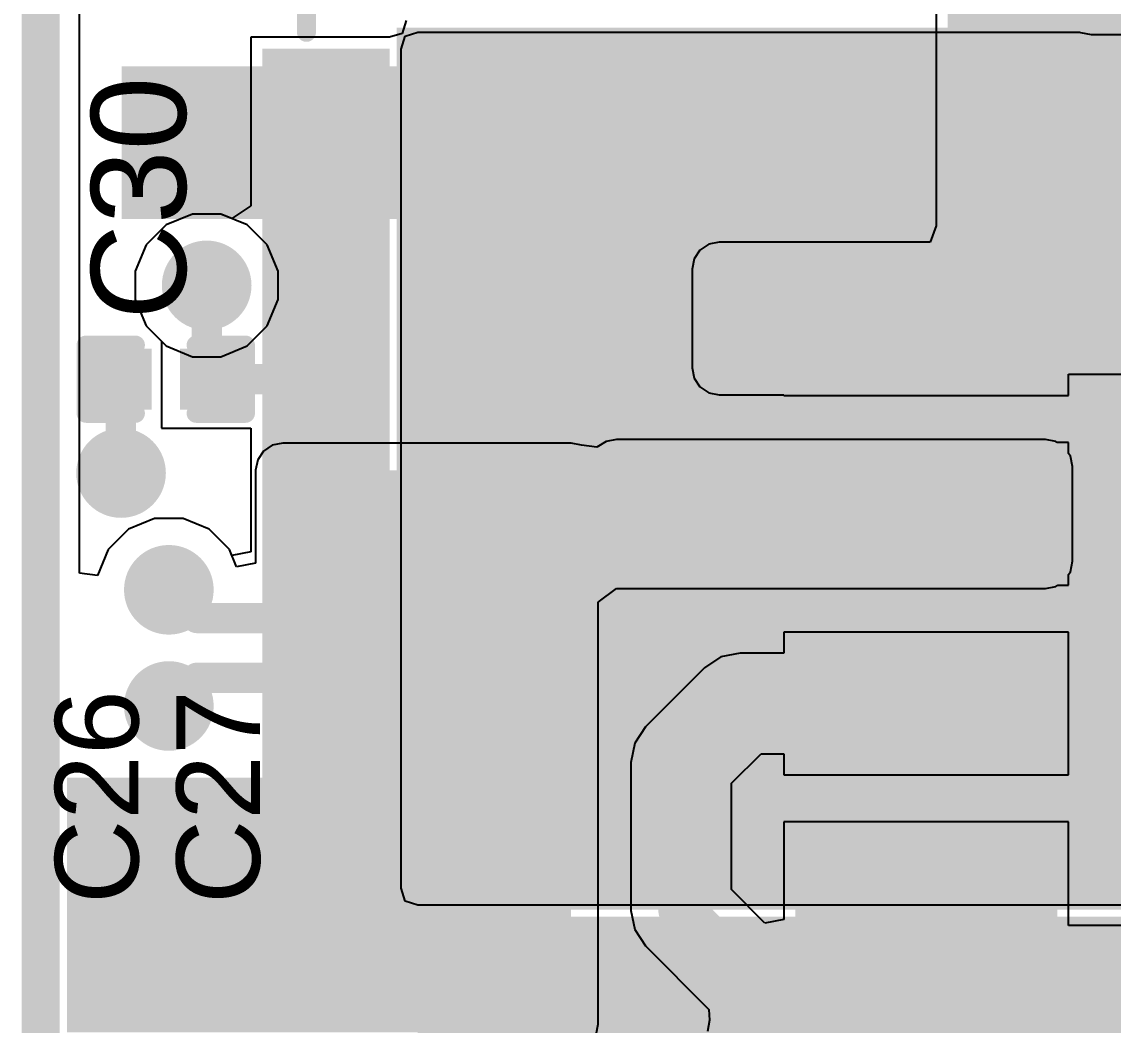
# Model space of a CAD drawing. Header units: millimetres. Extents: x -6 to 37.5, y -2.1 to 28.8.
# Drawn here: x -2.13 to 5.18, y 12.01 to 18.72 of the extents above; entities that cross this region are included whole.
import ezdxf

# ---------------------------------------------------------------- set-up
doc = ezdxf.new("R2010")
doc.units = ezdxf.units.MM
for name, color, linetype in [('BottomLayer', 5, 'Continuous'), ('BottomPaste', 16, 'Continuous'), ('BottomSolder', 6, 'Continuous'), ('Mechanical2', 216, 'Continuous'), ('TopLayer', 1, 'Continuous'), ('TopOverlay', 2, 'Continuous'), ('TopPaste', 8, 'Continuous'), ('TopSolder', 216, 'Continuous'), ('ViaHoleLayer', 16, 'Continuous')]:
    doc.layers.add(name, color=color, linetype=linetype)
doc.styles.add('Arial', font='arial.ttf', dxfattribs={"height": 0.2})

# ---------------------------------------------------------------- blocks, each defined once
blk = doc.blocks.new('QFNWB_56__7_7__4')
at = {"layer": 'TopLayer'}
for points in [[(-2.85, -2.85), (-2.85, 2.85), (2.85, 2.85), (2.85, -2.85)], [(3.1, 1.91), (3.75, 1.91), (3.75, 1.69), (3.1, 1.69)], [(3.1, 1.51), (3.75, 1.51), (3.75, 1.29), (3.1, 1.29)], [(3.1, 1.11), (3.75, 1.11), (3.75, 0.89), (3.1, 0.89)], [(3.1, 0.71), (3.75, 0.71), (3.75, 0.49), (3.1, 0.49)], [(3.1, 0.31), (3.75, 0.31), (3.75, 0.09), (3.1, 0.09)], [(3.1, -0.09), (3.75, -0.09), (3.75, -0.31), (3.1, -0.31)], [(3.1, -0.49), (3.75, -0.49), (3.75, -0.71), (3.1, -0.71)], [(3.1, -0.89), (3.75, -0.89), (3.75, -1.11), (3.1, -1.11)], [(3.1, -1.29), (3.75, -1.29), (3.75, -1.51), (3.1, -1.51)], [(3.1, -1.69), (3.75, -1.69), (3.75, -1.91), (3.1, -1.91)], [(3.1, -2.09), (3.75, -2.09), (3.75, -2.31), (3.1, -2.31)], [(3.1, -2.49), (3.75, -2.49), (3.75, -2.71), (3.1, -2.71)], [(-2.49, -3.1), (-2.49, -3.75), (-2.71, -3.75), (-2.71, -3.1)], [(-2.09, -3.1), (-2.09, -3.75), (-2.31, -3.75), (-2.31, -3.1)], [(-1.69, -3.1), (-1.69, -3.75), (-1.91, -3.75), (-1.91, -3.1)], [(-1.29, -3.1), (-1.29, -3.75), (-1.51, -3.75), (-1.51, -3.1)], [(-0.89, -3.1), (-0.89, -3.75), (-1.11, -3.75), (-1.11, -3.1)], [(-0.49, -3.1), (-0.49, -3.75), (-0.71, -3.75), (-0.71, -3.1)], [(-0.09, -3.1), (-0.09, -3.75), (-0.31, -3.75), (-0.31, -3.1)], [(0.31, -3.1), (0.31, -3.75), (0.09, -3.75), (0.09, -3.1)], [(0.71, -3.1), (0.71, -3.75), (0.49, -3.75), (0.49, -3.1)], [(1.11, -3.1), (1.11, -3.75), (0.89, -3.75), (0.89, -3.1)], [(1.51, -3.1), (1.51, -3.75), (1.29, -3.75), (1.29, -3.1)], [(1.91, -3.1), (1.91, -3.75), (1.69, -3.75), (1.69, -3.1)], [(2.31, -3.1), (2.31, -3.75), (2.09, -3.75), (2.09, -3.1)], [(2.71, -3.1), (2.71, -3.75), (2.49, -3.75), (2.49, -3.1)]]:
    blk.add_hatch(color=1, dxfattribs=at).paths.add_polyline_path(points)
at = {"layer": 'TopPaste'}
for points in [[(-2.85, -2.85), (-2.85, 2.85), (2.85, 2.85), (2.85, -2.85)], [(3.1, 1.91), (3.75, 1.91), (3.75, 1.69), (3.1, 1.69)], [(3.1, 1.51), (3.75, 1.51), (3.75, 1.29), (3.1, 1.29)], [(3.1, 1.11), (3.75, 1.11), (3.75, 0.89), (3.1, 0.89)], [(3.1, 0.71), (3.75, 0.71), (3.75, 0.49), (3.1, 0.49)], [(3.1, 0.31), (3.75, 0.31), (3.75, 0.09), (3.1, 0.09)], [(3.1, -0.09), (3.75, -0.09), (3.75, -0.31), (3.1, -0.31)], [(3.1, -0.49), (3.75, -0.49), (3.75, -0.71), (3.1, -0.71)], [(3.1, -0.89), (3.75, -0.89), (3.75, -1.11), (3.1, -1.11)], [(3.1, -1.29), (3.75, -1.29), (3.75, -1.51), (3.1, -1.51)], [(3.1, -1.69), (3.75, -1.69), (3.75, -1.91), (3.1, -1.91)], [(3.1, -2.09), (3.75, -2.09), (3.75, -2.31), (3.1, -2.31)], [(3.1, -2.49), (3.75, -2.49), (3.75, -2.71), (3.1, -2.71)], [(-2.49, -3.1), (-2.49, -3.75), (-2.71, -3.75), (-2.71, -3.1)], [(-2.09, -3.1), (-2.09, -3.75), (-2.31, -3.75), (-2.31, -3.1)], [(-1.69, -3.1), (-1.69, -3.75), (-1.91, -3.75), (-1.91, -3.1)], [(-1.29, -3.1), (-1.29, -3.75), (-1.51, -3.75), (-1.51, -3.1)], [(-0.89, -3.1), (-0.89, -3.75), (-1.11, -3.75), (-1.11, -3.1)], [(-0.49, -3.1), (-0.49, -3.75), (-0.71, -3.75), (-0.71, -3.1)], [(-0.09, -3.1), (-0.09, -3.75), (-0.31, -3.75), (-0.31, -3.1)], [(0.31, -3.1), (0.31, -3.75), (0.09, -3.75), (0.09, -3.1)], [(0.71, -3.1), (0.71, -3.75), (0.49, -3.75), (0.49, -3.1)], [(1.11, -3.1), (1.11, -3.75), (0.89, -3.75), (0.89, -3.1)], [(1.51, -3.1), (1.51, -3.75), (1.29, -3.75), (1.29, -3.1)], [(1.91, -3.1), (1.91, -3.75), (1.69, -3.75), (1.69, -3.1)], [(2.31, -3.1), (2.31, -3.75), (2.09, -3.75), (2.09, -3.1)], [(2.71, -3.1), (2.71, -3.75), (2.49, -3.75), (2.49, -3.1)]]:
    blk.add_hatch(color=8, dxfattribs=at).paths.add_polyline_path(points)
at = {"layer": 'TopSolder'}
for points in [[(-2.9516, -2.9516), (-2.9516, 2.9516), (2.9516, 2.9516), (2.9516, -2.9516)], [(2.9984, 2.0116), (3.8516, 2.0116), (3.8516, 1.5884), (2.9984, 1.5884)], [(2.9984, 1.6116), (3.8516, 1.6116), (3.8516, 1.1884), (2.9984, 1.1884)], [(2.9984, 1.2116), (3.8516, 1.2116), (3.8516, 0.7884), (2.9984, 0.7884)], [(2.9984, 0.8116), (3.8516, 0.8116), (3.8516, 0.3884), (2.9984, 0.3884)], [(2.9984, 0.4116), (3.8516, 0.4116), (3.8516, -0.0116), (2.9984, -0.0116)], [(2.9984, 0.0116), (3.8516, 0.0116), (3.8516, -0.4116), (2.9984, -0.4116)], [(2.9984, -0.3884), (3.8516, -0.3884), (3.8516, -0.8116), (2.9984, -0.8116)], [(2.9984, -0.7884), (3.8516, -0.7884), (3.8516, -1.2116), (2.9984, -1.2116)], [(2.9984, -1.1884), (3.8516, -1.1884), (3.8516, -1.6116), (2.9984, -1.6116)], [(2.9984, -1.5884), (3.8516, -1.5884), (3.8516, -2.0116), (2.9984, -2.0116)], [(2.9984, -1.9884), (3.8516, -1.9884), (3.8516, -2.4116), (2.9984, -2.4116)], [(2.9984, -2.3884), (3.8516, -2.3884), (3.8516, -2.8116), (2.9984, -2.8116)], [(-2.3884, -2.9984), (-2.3884, -3.8516), (-2.8116, -3.8516), (-2.8116, -2.9984)], [(-1.9884, -2.9984), (-1.9884, -3.8516), (-2.4116, -3.8516), (-2.4116, -2.9984)], [(-1.5884, -2.9984), (-1.5884, -3.8516), (-2.0116, -3.8516), (-2.0116, -2.9984)], [(-1.1884, -2.9984), (-1.1884, -3.8516), (-1.6116, -3.8516), (-1.6116, -2.9984)], [(-0.7884, -2.9984), (-0.7884, -3.8516), (-1.2116, -3.8516), (-1.2116, -2.9984)], [(-0.3884, -2.9984), (-0.3884, -3.8516), (-0.8116, -3.8516), (-0.8116, -2.9984)], [(0.0116, -2.9984), (0.0116, -3.8516), (-0.4116, -3.8516), (-0.4116, -2.9984)], [(0.4116, -2.9984), (0.4116, -3.8516), (-0.0116, -3.8516), (-0.0116, -2.9984)], [(0.8116, -2.9984), (0.8116, -3.8516), (0.3884, -3.8516), (0.3884, -2.9984)], [(1.2116, -2.9984), (1.2116, -3.8516), (0.7884, -3.8516), (0.7884, -2.9984)], [(1.6116, -2.9984), (1.6116, -3.8516), (1.1884, -3.8516), (1.1884, -2.9984)], [(2.0116, -2.9984), (2.0116, -3.8516), (1.5884, -3.8516), (1.5884, -2.9984)], [(2.4116, -2.9984), (2.4116, -3.8516), (1.9884, -3.8516), (1.9884, -2.9984)], [(2.8116, -2.9984), (2.8116, -3.8516), (2.3884, -3.8516), (2.3884, -2.9984)]]:
    blk.add_hatch(color=216, dxfattribs=at).paths.add_polyline_path(points)
at = {"layer": 'TopOverlay', "const_width": 0.127}
for points in [[(3.556, -3.556), (3.556, -2.9464)], [(-2.921, -3.556), (-3.556, -3.556)], [(3.556, -3.556), (2.921, -3.556)]]:
    blk.add_lwpolyline(points, dxfattribs=at)
at = {"layer": 'TopOverlay', "const_width": 0.0635}
for points in [[(3.5242, -2.9464, 1), (3.5877, -2.9464, 1)], [(-2.9527, -3.556, 1), (-2.8893, -3.556, 1)], [(2.8893, -3.556, 1), (2.9527, -3.556, 1)], [(3.5242, -3.556, 1), (3.5877, -3.556, 1)], [(3.5242, -3.556, 1), (3.5877, -3.556, 1)]]:
    blk.add_lwpolyline(points, format="xyb", close=True, dxfattribs=at)
blk = doc.blocks.new('1P_SMD_PAD_B_19')
at = {"layer": 'BottomLayer'}
blk.add_hatch(color=5, dxfattribs=at).paths.add_polyline_path([(-0.75, 1.5), (0.75, 1.5), (0.75, -1.5), (-0.75, -1.5)])
at = {"layer": 'BottomPaste'}
blk.add_hatch(color=16, dxfattribs=at).paths.add_polyline_path([(-0.75, 1.5), (0.75, 1.5), (0.75, -1.5), (-0.75, -1.5)])
at = {"layer": 'BottomSolder'}
blk.add_hatch(color=6, dxfattribs=at).paths.add_polyline_path([(-0.8516, 1.6016), (0.8516, 1.6016), (0.8516, -1.6016), (-0.8516, -1.6016)])
blk = doc.blocks.new('CAP_0201_B_34')
at = {"layer": 'BottomLayer'}
for points in [[(-0.45, 0.15), (-0.15, 0.15), (-0.15, -0.15), (-0.45, -0.15)], [(0.15, 0.15), (0.45, 0.15), (0.45, -0.15), (0.15, -0.15)]]:
    blk.add_hatch(color=5, dxfattribs=at).paths.add_polyline_path(points)
at = {"layer": 'BottomPaste'}
for points in [[(-0.45, 0.15), (-0.15, 0.15), (-0.15, -0.15), (-0.45, -0.15)], [(0.15, 0.15), (0.45, 0.15), (0.45, -0.15), (0.15, -0.15)]]:
    blk.add_hatch(color=16, dxfattribs=at).paths.add_polyline_path(points)
at = {"layer": 'BottomSolder'}
for points in [[(-0.505, 0.205), (-0.095, 0.205), (-0.095, -0.205), (-0.505, -0.205)], [(0.095, 0.205), (0.505, 0.205), (0.505, -0.205), (0.095, -0.205)]]:
    blk.add_hatch(color=6, dxfattribs=at).paths.add_polyline_path(points)
blk = doc.blocks.new('CAP_0201_37')
at = {"layer": 'TopLayer'}
for points in [[(-0.45, 0.15), (-0.15, 0.15), (-0.15, -0.15), (-0.45, -0.15)], [(0.15, 0.15), (0.45, 0.15), (0.45, -0.15), (0.15, -0.15)]]:
    blk.add_hatch(color=1, dxfattribs=at).paths.add_polyline_path(points)
at = {"layer": 'TopPaste'}
for points in [[(-0.45, 0.15), (-0.15, 0.15), (-0.15, -0.15), (-0.45, -0.15)], [(0.15, 0.15), (0.45, 0.15), (0.45, -0.15), (0.15, -0.15)]]:
    blk.add_hatch(color=8, dxfattribs=at).paths.add_polyline_path(points)
at = {"layer": 'TopSolder'}
for points in [[(-0.505, 0.205), (-0.095, 0.205), (-0.095, -0.205), (-0.505, -0.205)], [(0.095, 0.205), (0.505, 0.205), (0.505, -0.205), (0.095, -0.205)]]:
    blk.add_hatch(color=216, dxfattribs=at).paths.add_polyline_path(points)
at = {"layer": 'TopOverlay', "const_width": 0.127}
for points in [[(-0.5334, 0.2286), (-0.2032, 0.2286)], [(-0.5334, 0.2286), (-0.5334, -0.2286)], [(0.2032, 0.2286), (0.5334, 0.2286)], [(0.5334, 0.2286), (0.5334, -0.2286)], [(-0.5334, -0.2286), (-0.2032, -0.2286)], [(0.2032, -0.2286), (0.5334, -0.2286)]]:
    blk.add_lwpolyline(points, dxfattribs=at)
at = {"layer": 'TopOverlay', "const_width": 0.0635}
for points in [[(-0.5652, 0.2286, 1), (-0.5017, 0.2286, 1)], [(-0.5652, 0.2286, 1), (-0.5017, 0.2286, 1)], [(-0.235, 0.2286, 1), (-0.1715, 0.2286, 1)], [(0.1714, 0.2286, 1), (0.2349, 0.2286, 1)], [(0.5016, 0.2286, 1), (0.5651, 0.2286, 1)], [(0.5016, 0.2286, 1), (0.5651, 0.2286, 1)], [(-0.5652, -0.2286, 1), (-0.5017, -0.2286, 1)], [(-0.5652, -0.2286, 1), (-0.5017, -0.2286, 1)], [(-0.235, -0.2286, 1), (-0.1715, -0.2286, 1)], [(0.1714, -0.2286, 1), (0.2349, -0.2286, 1)], [(0.5016, -0.2286, 1), (0.5651, -0.2286, 1)], [(0.5016, -0.2286, 1), (0.5651, -0.2286, 1)]]:
    blk.add_lwpolyline(points, format="xyb", close=True, dxfattribs=at)
blk = doc.blocks.new('SOIC_8_0_154___3_90___W______B_48')
at = {"layer": 'BottomLayer'}
for points in [[(-1.925, 2.205), (-1.925, 1.605), (-3.475, 1.605), (-3.475, 2.205)], [(3.475, 2.205), (3.475, 1.605), (1.925, 1.605), (1.925, 2.205)], [(-1.925, 0.935), (-1.925, 0.335), (-3.475, 0.335), (-3.475, 0.935)], [(3.475, 0.935), (3.475, 0.335), (1.925, 0.335), (1.925, 0.935)], [(-1.925, -0.335), (-1.925, -0.935), (-3.475, -0.935), (-3.475, -0.335)], [(3.475, -0.335), (3.475, -0.935), (1.925, -0.935), (1.925, -0.335)], [(-1.925, -1.605), (-1.925, -2.205), (-3.475, -2.205), (-3.475, -1.605)], [(3.475, -1.605), (3.475, -2.205), (1.925, -2.205), (1.925, -1.605)]]:
    blk.add_hatch(color=5, dxfattribs=at).paths.add_polyline_path(points)
at = {"layer": 'BottomPaste'}
for points in [[(-1.925, 2.205), (-1.925, 1.605), (-3.475, 1.605), (-3.475, 2.205)], [(3.475, 2.205), (3.475, 1.605), (1.925, 1.605), (1.925, 2.205)], [(-1.925, 0.935), (-1.925, 0.335), (-3.475, 0.335), (-3.475, 0.935)], [(3.475, 0.935), (3.475, 0.335), (1.925, 0.335), (1.925, 0.935)], [(-1.925, -0.335), (-1.925, -0.935), (-3.475, -0.935), (-3.475, -0.335)], [(3.475, -0.335), (3.475, -0.935), (1.925, -0.935), (1.925, -0.335)], [(-1.925, -1.605), (-1.925, -2.205), (-3.475, -2.205), (-3.475, -1.605)], [(3.475, -1.605), (3.475, -2.205), (1.925, -2.205), (1.925, -1.605)]]:
    blk.add_hatch(color=16, dxfattribs=at).paths.add_polyline_path(points)
at = {"layer": 'BottomSolder'}
for points in [[(-1.8234, 2.3066), (-1.8234, 1.5034), (-3.5766, 1.5034), (-3.5766, 2.3066)], [(3.5766, 2.3066), (3.5766, 1.5034), (1.8234, 1.5034), (1.8234, 2.3066)], [(-1.8234, 1.0366), (-1.8234, 0.2334), (-3.5766, 0.2334), (-3.5766, 1.0366)], [(3.5766, 1.0366), (3.5766, 0.2334), (1.8234, 0.2334), (1.8234, 1.0366)], [(-1.8234, -0.2334), (-1.8234, -1.0366), (-3.5766, -1.0366), (-3.5766, -0.2334)], [(3.5766, -0.2334), (3.5766, -1.0366), (1.8234, -1.0366), (1.8234, -0.2334)], [(-1.8234, -1.5034), (-1.8234, -2.3066), (-3.5766, -2.3066), (-3.5766, -1.5034)], [(3.5766, -1.5034), (3.5766, -2.3066), (1.8234, -2.3066), (1.8234, -1.5034)]]:
    blk.add_hatch(color=6, dxfattribs=at).paths.add_polyline_path(points)
blk = doc.blocks.new('B3U_1000P_B_52')
at = {"layer": 'BottomLayer'}
for points in [[(-2.11, 0.86), (-1.29, 0.86), (-1.29, -0.86), (-2.11, -0.86)], [(1.29, 0.86), (2.11, 0.86), (2.11, -0.86), (1.29, -0.86)]]:
    blk.add_hatch(color=5, dxfattribs=at).paths.add_polyline_path(points)
at = {"layer": 'BottomPaste'}
for points in [[(-2.11, 0.86), (-1.29, 0.86), (-1.29, -0.86), (-2.11, -0.86)], [(1.29, 0.86), (2.11, 0.86), (2.11, -0.86), (1.29, -0.86)]]:
    blk.add_hatch(color=16, dxfattribs=at).paths.add_polyline_path(points)
at = {"layer": 'BottomSolder'}
for points in [[(-2.2116, 0.9616), (-1.1884, 0.9616), (-1.1884, -0.9616), (-2.2116, -0.9616)], [(1.1884, 0.9616), (2.2116, 0.9616), (2.2116, -0.9616), (1.1884, -0.9616)]]:
    blk.add_hatch(color=6, dxfattribs=at).paths.add_polyline_path(points)
blk = doc.blocks.new('TC33X_2_103E__B_58')
at = {"layer": 'BottomLayer'}
for points in [[(-1.6, 2.225), (-0.4, 2.225), (-0.4, 1.025), (-1.6, 1.025)], [(0.4, 2.225), (1.6, 2.225), (1.6, 1.025), (0.4, 1.025)], [(-0.8, -0.875), (0.8, -0.875), (0.8, -2.375), (-0.8, -2.375)]]:
    blk.add_hatch(color=5, dxfattribs=at).paths.add_polyline_path(points)
at = {"layer": 'BottomPaste'}
for points in [[(-1.6, 2.225), (-0.4, 2.225), (-0.4, 1.025), (-1.6, 1.025)], [(0.4, 2.225), (1.6, 2.225), (1.6, 1.025), (0.4, 1.025)], [(-0.8, -0.875), (0.8, -0.875), (0.8, -2.375), (-0.8, -2.375)]]:
    blk.add_hatch(color=16, dxfattribs=at).paths.add_polyline_path(points)
at = {"layer": 'BottomSolder'}
for points in [[(-1.7016, 2.3266), (-0.2984, 2.3266), (-0.2984, 0.9234), (-1.7016, 0.9234)], [(0.2984, 2.3266), (1.7016, 2.3266), (1.7016, 0.9234), (0.2984, 0.9234)], [(-0.9016, -0.7734), (0.9016, -0.7734), (0.9016, -2.4766), (-0.9016, -2.4766)]]:
    blk.add_hatch(color=6, dxfattribs=at).paths.add_polyline_path(points)
blk = doc.blocks.new('R___0201_B_61')
at = {"layer": 'BottomLayer'}
for points in [[(-0.41, 0.185), (-0.14, 0.185), (-0.14, -0.185), (-0.41, -0.185)], [(0.14, 0.185), (0.41, 0.185), (0.41, -0.185), (0.14, -0.185)]]:
    blk.add_hatch(color=5, dxfattribs=at).paths.add_polyline_path(points)
at = {"layer": 'BottomPaste'}
for points in [[(-0.41, 0.185), (-0.14, 0.185), (-0.14, -0.185), (-0.41, -0.185)], [(0.14, 0.185), (0.41, 0.185), (0.41, -0.185), (0.14, -0.185)]]:
    blk.add_hatch(color=16, dxfattribs=at).paths.add_polyline_path(points)
at = {"layer": 'BottomSolder'}
for points in [[(-0.465, 0.24), (-0.085, 0.24), (-0.085, -0.24), (-0.465, -0.24)], [(0.085, 0.24), (0.465, 0.24), (0.465, -0.24), (0.085, -0.24)]]:
    blk.add_hatch(color=6, dxfattribs=at).paths.add_polyline_path(points)
blk = doc.blocks.new('CAP_0201_B_84')
at = {"layer": 'BottomLayer'}
for points in [[(-0.45, 0.15), (-0.15, 0.15), (-0.15, -0.15), (-0.45, -0.15)], [(0.15, 0.15), (0.45, 0.15), (0.45, -0.15), (0.15, -0.15)]]:
    blk.add_hatch(color=5, dxfattribs=at).paths.add_polyline_path(points)
at = {"layer": 'BottomPaste'}
for points in [[(-0.45, 0.15), (-0.15, 0.15), (-0.15, -0.15), (-0.45, -0.15)], [(0.15, 0.15), (0.45, 0.15), (0.45, -0.15), (0.15, -0.15)]]:
    blk.add_hatch(color=16, dxfattribs=at).paths.add_polyline_path(points)
at = {"layer": 'BottomSolder'}
for points in [[(-0.505, 0.205), (-0.095, 0.205), (-0.095, -0.205), (-0.505, -0.205)], [(0.095, 0.205), (0.505, 0.205), (0.505, -0.205), (0.095, -0.205)]]:
    blk.add_hatch(color=6, dxfattribs=at).paths.add_polyline_path(points)
blk = doc.blocks.new('CAP_0201_87')
at = {"layer": 'TopLayer'}
for points in [[(-0.45, 0.15), (-0.15, 0.15), (-0.15, -0.15), (-0.45, -0.15)], [(0.15, 0.15), (0.45, 0.15), (0.45, -0.15), (0.15, -0.15)]]:
    blk.add_hatch(color=1, dxfattribs=at).paths.add_polyline_path(points)
at = {"layer": 'TopPaste'}
for points in [[(-0.45, 0.15), (-0.15, 0.15), (-0.15, -0.15), (-0.45, -0.15)], [(0.15, 0.15), (0.45, 0.15), (0.45, -0.15), (0.15, -0.15)]]:
    blk.add_hatch(color=8, dxfattribs=at).paths.add_polyline_path(points)
at = {"layer": 'TopSolder'}
for points in [[(-0.505, 0.205), (-0.095, 0.205), (-0.095, -0.205), (-0.505, -0.205)], [(0.095, 0.205), (0.505, 0.205), (0.505, -0.205), (0.095, -0.205)]]:
    blk.add_hatch(color=216, dxfattribs=at).paths.add_polyline_path(points)
at = {"layer": 'TopOverlay', "const_width": 0.127}
for points in [[(-0.5334, -0.2286), (-0.5334, 0.2286)], [(-0.5334, 0.2286), (-0.2032, 0.2286)], [(0.2032, 0.2286), (0.5334, 0.2286)], [(0.5334, -0.2286), (0.5334, 0.2286)], [(-0.5334, -0.2286), (-0.2032, -0.2286)], [(0.2032, -0.2286), (0.5334, -0.2286)]]:
    blk.add_lwpolyline(points, dxfattribs=at)
at = {"layer": 'TopOverlay', "const_width": 0.0635}
for points in [[(-0.5652, 0.2286, 1), (-0.5017, 0.2286, 1)], [(-0.5652, 0.2286, 1), (-0.5017, 0.2286, 1)], [(-0.235, 0.2286, 1), (-0.1715, 0.2286, 1)], [(0.1714, 0.2286, 1), (0.2349, 0.2286, 1)], [(0.5016, 0.2286, 1), (0.5651, 0.2286, 1)], [(0.5016, 0.2286, 1), (0.5651, 0.2286, 1)], [(-0.5652, -0.2286, 1), (-0.5017, -0.2286, 1)], [(-0.5652, -0.2286, 1), (-0.5017, -0.2286, 1)], [(-0.235, -0.2286, 1), (-0.1715, -0.2286, 1)], [(0.1714, -0.2286, 1), (0.2349, -0.2286, 1)], [(0.5016, -0.2286, 1), (0.5651, -0.2286, 1)], [(0.5016, -0.2286, 1), (0.5651, -0.2286, 1)]]:
    blk.add_lwpolyline(points, format="xyb", close=True, dxfattribs=at)
blk = doc.blocks.new('CAP_0201_91')
at = {"layer": 'TopLayer'}
for points in [[(-0.45, 0.15), (-0.15, 0.15), (-0.15, -0.15), (-0.45, -0.15)], [(0.15, 0.15), (0.45, 0.15), (0.45, -0.15), (0.15, -0.15)]]:
    blk.add_hatch(color=1, dxfattribs=at).paths.add_polyline_path(points)
at = {"layer": 'TopPaste'}
for points in [[(-0.45, 0.15), (-0.15, 0.15), (-0.15, -0.15), (-0.45, -0.15)], [(0.15, 0.15), (0.45, 0.15), (0.45, -0.15), (0.15, -0.15)]]:
    blk.add_hatch(color=8, dxfattribs=at).paths.add_polyline_path(points)
at = {"layer": 'TopSolder'}
for points in [[(-0.505, 0.205), (-0.095, 0.205), (-0.095, -0.205), (-0.505, -0.205)], [(0.095, 0.205), (0.505, 0.205), (0.505, -0.205), (0.095, -0.205)]]:
    blk.add_hatch(color=216, dxfattribs=at).paths.add_polyline_path(points)
at = {"layer": 'TopOverlay', "const_width": 0.127}
for points in [[(-0.5334, 0.2286), (-0.2032, 0.2286)], [(-0.5334, 0.2286), (-0.5334, -0.2286)], [(0.2032, 0.2286), (0.5334, 0.2286)], [(0.5334, 0.2286), (0.5334, -0.2286)], [(-0.5334, -0.2286), (-0.2032, -0.2286)], [(0.2032, -0.2286), (0.5334, -0.2286)]]:
    blk.add_lwpolyline(points, dxfattribs=at)
at = {"layer": 'TopOverlay', "const_width": 0.0635}
for points in [[(-0.5652, 0.2286, 1), (-0.5017, 0.2286, 1)], [(-0.5652, 0.2286, 1), (-0.5017, 0.2286, 1)], [(-0.235, 0.2286, 1), (-0.1715, 0.2286, 1)], [(0.1714, 0.2286, 1), (0.2349, 0.2286, 1)], [(0.5016, 0.2286, 1), (0.5651, 0.2286, 1)], [(0.5016, 0.2286, 1), (0.5651, 0.2286, 1)], [(-0.5652, -0.2286, 1), (-0.5017, -0.2286, 1)], [(-0.5652, -0.2286, 1), (-0.5017, -0.2286, 1)], [(-0.235, -0.2286, 1), (-0.1715, -0.2286, 1)], [(0.1714, -0.2286, 1), (0.2349, -0.2286, 1)], [(0.5016, -0.2286, 1), (0.5651, -0.2286, 1)], [(0.5016, -0.2286, 1), (0.5651, -0.2286, 1)]]:
    blk.add_lwpolyline(points, format="xyb", close=True, dxfattribs=at)

msp = doc.modelspace()

# ---------------------------------------------------------------- hatches: boundary and pattern name
at = {"layer": 'BottomLayer'}
h = msp.add_hatch(color=5, dxfattribs=at)
edge = h.paths.add_edge_path()
edge.add_arc((0.9101, 18.1399), 0.3, 0, 360)
h = msp.add_hatch(color=5, dxfattribs=at)
edge = h.paths.add_edge_path()
edge.add_arc((2.0828, 17.272), 0.3, 0, 360)
h = msp.add_hatch(color=5, dxfattribs=at)
edge = h.paths.add_edge_path()
edge.add_arc((-0.8897, 16.9603), 0.3, 0, 360)
for points in [[(2.54, 16.4084), (4.699, 16.4084), (4.699, 17.0688), (2.54, 17.0688)], [(-0.381, 12.0142), (1.5494, 12.0142), (1.5494, 15.7226), (-0.381, 15.7226)], [(1.8542, 15.113), (4.7244, 15.113), (4.7244, 15.748), (1.8542, 15.748)], [(-1.7526, 12.0142), (1.5494, 12.0142), (1.5494, 13.6652), (-1.7526, 13.6652)]]:
    msp.add_hatch(color=5, dxfattribs=at).paths.add_polyline_path(points)
h = msp.add_hatch(color=5, dxfattribs=at)
edge = h.paths.add_edge_path()
edge.add_arc((2.0754, 16.2404), 0.3, 0, 360)
h = msp.add_hatch(color=5, dxfattribs=at)
edge = h.paths.add_edge_path()
edge.add_arc((-1.4629, 15.7041), 0.3, 0, 360)
h = msp.add_hatch(color=5, dxfattribs=at)
edge = h.paths.add_edge_path()
edge.add_arc((-1.143, 14.9223), 0.3, 0, 360)
h = msp.add_hatch(color=5, dxfattribs=at)
edge = h.paths.add_edge_path()
edge.add_arc((-1.143, 14.1445), 0.3, 0, 360)
at = {"layer": 'TopLayer'}
h = msp.add_hatch(color=1, dxfattribs=at)
edge = h.paths.add_edge_path()
edge.add_arc((0.9101, 18.1399), 0.3, 0, 360)
h = msp.add_hatch(color=1, dxfattribs=at)
edge = h.paths.add_edge_path()
edge.add_arc((2.0828, 17.272), 0.3, 0, 360)
h = msp.add_hatch(color=1, dxfattribs=at)
edge = h.paths.add_edge_path()
edge.add_arc((-0.8897, 16.9603), 0.3, 0, 360)
h = msp.add_hatch(color=1, dxfattribs=at)
edge = h.paths.add_edge_path()
edge.add_arc((2.0754, 16.2404), 0.3, 0, 360)
h = msp.add_hatch(color=1, dxfattribs=at)
edge = h.paths.add_edge_path()
edge.add_arc((-1.4629, 15.7041), 0.3, 0, 360)
h = msp.add_hatch(color=1, dxfattribs=at)
edge = h.paths.add_edge_path()
edge.add_arc((-1.143, 14.9223), 0.3, 0, 360)
h = msp.add_hatch(color=1, dxfattribs=at)
edge = h.paths.add_edge_path()
edge.add_arc((-1.143, 14.1445), 0.3, 0, 360)
at = {"layer": 'ViaHoleLayer'}
h = msp.add_hatch(color=16, dxfattribs=at)
edge = h.paths.add_edge_path()
edge.add_arc((0.9101, 18.1399), 0.15, 0, 360)
h = msp.add_hatch(color=16, dxfattribs=at)
edge = h.paths.add_edge_path()
edge.add_arc((2.0828, 17.272), 0.15, 0, 360)
h = msp.add_hatch(color=16, dxfattribs=at)
edge = h.paths.add_edge_path()
edge.add_arc((-0.8897, 16.9603), 0.15, 0, 360)
h = msp.add_hatch(color=16, dxfattribs=at)
edge = h.paths.add_edge_path()
edge.add_arc((2.0754, 16.2404), 0.15, 0, 360)
h = msp.add_hatch(color=16, dxfattribs=at)
edge = h.paths.add_edge_path()
edge.add_arc((-1.4629, 15.7041), 0.15, 0, 360)
h = msp.add_hatch(color=16, dxfattribs=at)
edge = h.paths.add_edge_path()
edge.add_arc((-1.143, 14.9223), 0.15, 0, 360)
h = msp.add_hatch(color=16, dxfattribs=at)
edge = h.paths.add_edge_path()
edge.add_arc((-1.143, 14.1445), 0.15, 0, 360)

# ---------------------------------------------------------------- linework, layer by layer
at = {"layer": 'BottomLayer'}
for p, q in [((-1.741, 15.0336), (-1.741, 20.5993)), ((3.9926, 19.2157), (3.9926, 17.3601)), ((-0.9848, 17.4381), (-1.1604, 17.3654)), ((-0.7947, 17.4381), (-0.9848, 17.4381)), ((-0.6191, 17.3654), (-0.7947, 17.4381)), ((-1.1604, 17.3654), (-1.2948, 17.231)), ((-0.4847, 17.231), (-0.6191, 17.3654)), ((3.9926, 17.3601), (3.9515, 17.2501)), ((3.9926, 17.3601), (3.9926, 17.3601)), ((2.54, 17.2501), (2.4706, 17.2363)), ((3.9515, 17.2501), (2.54, 17.2501)), ((-1.2948, 17.231), (-1.3675, 17.0554)), ((-0.4119, 17.0554), (-0.4847, 17.231)), ((2.4118, 17.197), (2.3725, 17.1382)), ((2.4706, 17.2363), (2.4118, 17.197)), ((2.3725, 17.1382), (2.3587, 17.0688)), ((-1.3675, 17.0554), (-1.3675, 16.8653)), ((-0.4119, 16.8653), (-0.4119, 17.0554)), ((2.3587, 17.0688), (2.3587, 16.4084)), ((-1.3675, 16.8653), (-1.2948, 16.6897)), ((-0.4847, 16.6897), (-0.4119, 16.8653)), ((-1.2948, 16.6897), (-1.1604, 16.5553)), ((-0.6191, 16.5553), (-0.4847, 16.6897)), ((-1.1604, 16.5553), (-0.9848, 16.4825)), ((-0.7947, 16.4825), (-0.6191, 16.5553)), ((-0.9848, 16.4825), (-0.7947, 16.4825)), ((2.3587, 16.4084), (2.3725, 16.339)), ((4.8795, 16.224), (4.8795, 16.3651)), ((4.8795, 16.3651), (7.0752, 16.3651)), ((2.3725, 16.339), (2.4118, 16.2802)), ((2.4118, 16.2802), (2.4706, 16.2409)), ((2.4706, 16.2409), (2.54, 16.2271)), ((2.54, 16.2271), (2.9739, 16.2271)), ((2.9739, 16.2271), (2.9739, 16.224)), ((2.9739, 16.224), (4.8795, 16.224)), ((1.8542, 15.9293), (1.7848, 15.9155)), ((4.7244, 15.9293), (1.8542, 15.9293)), ((4.7938, 15.9155), (4.7244, 15.9293)), ((-0.5092, 15.8508), (-0.5485, 15.792)), ((-0.4504, 15.8901), (-0.5092, 15.8508)), ((-0.381, 15.9039), (-0.4504, 15.8901)), ((1.5494, 15.9039), (-0.381, 15.9039)), ((1.6188, 15.8901), (1.5494, 15.9039)), ((1.7208, 15.8769), (1.6188, 15.8901)), ((1.7848, 15.9155), (1.7208, 15.8769)), ((4.8026, 15.9096), (4.7938, 15.9155)), ((4.8795, 15.9096), (4.8026, 15.9096)), ((4.8795, 15.8359), (4.8795, 15.9096)), ((-0.5485, 15.792), (-0.5623, 15.7226)), ((4.8919, 15.8174), (4.8795, 15.8359)), ((4.9057, 15.748), (4.8919, 15.8174)), ((-0.5623, 15.7226), (-0.5623, 15.1007)), ((4.9057, 15.113), (4.9057, 15.748)), ((-1.238, 15.4001), (-1.4137, 15.3273)), ((-1.048, 15.4001), (-1.238, 15.4001)), ((-0.8723, 15.3273), (-1.048, 15.4001)), ((-1.4137, 15.3273), (-1.5481, 15.1929)), ((-0.7379, 15.1929), (-0.8723, 15.3273)), ((-1.5481, 15.1929), (-1.6208, 15.0173)), ((-0.6893, 15.0754), (-0.7379, 15.1929)), ((-0.5623, 15.1007), (-0.6893, 15.0754)), ((4.8919, 15.0436), (4.9057, 15.113)), ((-1.6208, 15.0173), (-1.741, 15.0336)), ((4.8795, 15.0251), (4.8919, 15.0436)), ((4.8795, 14.954), (4.8795, 15.0251)), ((1.7307, 14.8406), (1.8542, 14.9317)), ((1.8542, 14.9317), (4.7244, 14.9317)), ((4.7244, 14.9317), (4.7938, 14.9455)), ((4.7938, 14.9455), (4.8065, 14.954)), ((4.8065, 14.954), (4.8795, 14.954)), ((1.7307, 12.0142), (1.7307, 14.8406)), ((4.8795, 14.6396), (2.9739, 14.6396)), ((2.9739, 14.6396), (2.9739, 14.4985)), ((4.8795, 13.684), (4.8795, 14.6396)), ((2.5522, 14.4728), (2.4429, 14.3999)), ((2.681, 14.4985), (2.5522, 14.4728)), ((2.9739, 14.4985), (2.681, 14.4985)), ((2.4429, 14.3999), (2.0479, 14.0049)), ((2.0479, 14.0049), (1.975, 13.8956)), ((1.975, 13.8956), (1.9493, 13.7668)), ((2.6227, 13.6273), (2.8205, 13.8251)), ((2.8205, 13.8251), (2.9739, 13.8251)), ((2.9739, 13.8251), (2.9739, 13.684)), ((1.9493, 13.7668), (1.9493, 12.7762)), ((2.9739, 13.684), (4.8795, 13.684)), ((2.6227, 12.9157), (2.6227, 13.6273)), ((4.8795, 13.3696), (2.9739, 13.3696)), ((2.9739, 13.3696), (2.9739, 12.7153)), ((4.8795, 12.6745), (4.8795, 13.3696)), ((2.8469, 12.6914), (2.6227, 12.9157)), ((1.9493, 12.7762), (1.975, 12.6474)), ((2.9739, 12.7153), (2.8469, 12.6914)), ((1.975, 12.6474), (2.0479, 12.5381)), ((8.3739, 12.6745), (4.8795, 12.6745)), ((2.0479, 12.5381), (2.4723, 12.1137)), ((2.4723, 12.1137), (2.476, 12.0408)), ((1.7169, 11.9448), (1.7307, 12.0142)), ((2.476, 12.0408), (2.4626, 11.9646))]:
    msp.add_line(p, q, dxfattribs=at)
at = {"layer": 'BottomLayer', "const_width": 0.3048}
for points in [[(4.9704, 18.2879), (7.283, 18.2879)], [(3.9267, 16.7018), (7.0752, 16.7018)], [(2.286, 13.7668), (2.681, 14.1618)], [(2.681, 14.1618), (3.9267, 14.1618)], [(2.286, 12.7762), (2.286, 13.7668)], [(2.286, 12.7762), (2.7244, 12.3378)], [(2.7244, 12.3378), (10.8705, 12.3378)]]:
    msp.add_lwpolyline(points, dxfattribs=at)
at = {"layer": 'BottomLayer', "const_width": 0.1524}
for points in [[(4.8942, 18.2879, 1), (5.0466, 18.2879, 1)], [(3.8505, 16.7018, 1), (4.0029, 16.7018, 1)], [(2.6048, 14.1618, 1), (2.7572, 14.1618, 1)], [(2.6048, 14.1618, 1), (2.7572, 14.1618, 1)], [(3.8505, 14.1618, 1), (4.0029, 14.1618, 1)], [(2.2098, 13.7668, 1), (2.3622, 13.7668, 1)], [(2.2098, 13.7668, 1), (2.3622, 13.7668, 1)], [(2.2098, 12.7762, 1), (2.3622, 12.7762, 1)], [(2.2098, 12.7762, 1), (2.3622, 12.7762, 1)], [(2.6482, 12.3378, 1), (2.8006, 12.3378, 1)], [(2.6482, 12.3378, 1), (2.8006, 12.3378, 1)]]:
    msp.add_lwpolyline(points, format="xyb", close=True, dxfattribs=at)
at = {"layer": 'Mechanical2', "const_width": 0.254}
msp.add_lwpolyline([(-2, -2), (-2, 26.3972)], dxfattribs=at)
at = {"layer": 'TopLayer'}
for p, q in [((-1.741, 15.0336), (-1.741, 23.0698)), ((0.4461, 18.7339), (0.4197, 18.6475)), ((0.4197, 18.6475), (0.3333, 18.6211)), ((0.4117, 18.5428), (0.4381, 18.6292)), ((0.4381, 18.6292), (0.5245, 18.6555)), ((0.5245, 18.6555), (4.9574, 18.6555)), ((4.9574, 18.6555), (4.9598, 18.6539)), ((4.9598, 18.6539), (5.0292, 18.6401)), ((5.0292, 18.6401), (5.6388, 18.6401)), ((0.3333, 18.6211), (-0.5939, 18.6211)), ((-0.5939, 18.6211), (-0.5939, 17.4924)), ((0.4117, 17.2455), (0.4117, 18.5428)), ((-0.5939, 17.4924), (-0.7209, 17.4076)), ((-0.9848, 17.4381), (-1.1604, 17.3654)), ((-0.7947, 17.4381), (-0.9848, 17.4381)), ((-0.7209, 17.4076), (-0.7947, 17.4381)), ((-1.1604, 17.3654), (-1.2948, 17.231)), ((0.4117, 16.0455), (0.4117, 17.2455)), ((-1.2948, 17.231), (-1.3675, 17.0554)), ((-1.3675, 17.0554), (-1.3675, 16.8653)), ((-1.3675, 16.8653), (-1.2948, 16.6897)), ((-1.2948, 16.6897), (-1.1914, 16.5863)), ((-1.1914, 16.5863), (-1.1914, 16.0044)), ((-1.1914, 16.0044), (-0.5939, 16.0044)), ((-0.5939, 16.0044), (-0.5939, 15.177)), ((0.4117, 14.8456), (0.4117, 16.0455)), ((-1.238, 15.4001), (-1.4137, 15.3273)), ((-1.048, 15.4001), (-1.238, 15.4001)), ((-0.8723, 15.3273), (-1.048, 15.4001)), ((-1.4137, 15.3273), (-1.5481, 15.1929)), ((-0.7379, 15.1929), (-0.8723, 15.3273)), ((-1.5481, 15.1929), (-1.6208, 15.0173)), ((-0.7209, 15.1518), (-0.7379, 15.1929)), ((-0.5939, 15.177), (-0.7209, 15.1518)), ((-1.6208, 15.0173), (-1.741, 15.0336)), ((0.4117, 13.6456), (0.4117, 14.8456)), ((0.4117, 12.9239), (0.4117, 13.6456)), ((0.4381, 12.8375), (0.4117, 12.9239)), ((0.5245, 12.8112), (0.4381, 12.8375)), ((6.1433, 12.8112), (0.5245, 12.8112))]:
    msp.add_line(p, q, dxfattribs=at)
for points, const_width in [([(-0.889, 16.3322), (-0.889, 16.9418)], 0.2032), ([(-1.4636, 15.7226), (-1.4636, 16.3322)], 0.2032), ([(-0.8117, 16.3333), (-0.0911, 16.3333)], 0.2032), ([(-1.143, 14.9223), (-0.9541, 14.7334)], 0.2032), ([(-0.9541, 14.7334), (-0.0911, 14.7334)], 0.2032), ([(-1.143, 14.1445), (-0.9541, 14.3334)], 0.2032), ([(-0.9541, 14.3334), (-0.0911, 14.3334)], 0.2032), ([(-1.4126, 12.2748), (0.7003, 12.2748)], 0.2032), ([(0.7003, 12.2748), (0.7339, 12.3084)], 0.1524)]:
    msp.add_lwpolyline(points, dxfattribs=dict(at, const_width=const_width))
for points, const_width in [([(-0.9398, 16.9418, 1), (-0.8382, 16.9418, 1)], 0.1016), ([(-1.5144, 16.3322, 1), (-1.4128, 16.3322, 1)], 0.1016), ([(-0.9398, 16.3322, 1), (-0.8382, 16.3322, 1)], 0.1016), ([(-0.8625, 16.3333, 1), (-0.7609, 16.3333, 1)], 0.1016), ([(-0.1419, 16.3333, 1), (-0.0403, 16.3333, 1)], 0.1016), ([(-1.5144, 15.7226, 1), (-1.4128, 15.7226, 1)], 0.1016), ([(-1.1938, 14.9223, 1), (-1.0922, 14.9223, 1)], 0.1016), ([(-1.0049, 14.7334, 1), (-0.9033, 14.7334, 1)], 0.1016), ([(-1.0049, 14.7334, 1), (-0.9033, 14.7334, 1)], 0.1016), ([(-0.1419, 14.7334, 1), (-0.0403, 14.7334, 1)], 0.1016), ([(-1.0049, 14.3334, 1), (-0.9033, 14.3334, 1)], 0.1016), ([(-1.0049, 14.3334, 1), (-0.9033, 14.3334, 1)], 0.1016), ([(-0.1419, 14.3334, 1), (-0.0403, 14.3334, 1)], 0.1016), ([(-1.1938, 14.1445, 1), (-1.0922, 14.1445, 1)], 0.1016), ([(-1.4634, 12.2748, 1), (-1.3618, 12.2748, 1)], 0.1016), ([(0.6495, 12.2748, 1), (0.7511, 12.2748, 1)], 0.1016), ([(0.6622, 12.2748, 1), (0.7384, 12.2748, 1)], 0.0762), ([(0.6958, 12.3084, 1), (0.772, 12.3084, 1)], 0.0762)]:
    msp.add_lwpolyline(points, format="xyb", close=True, dxfattribs=dict(at, const_width=const_width))

# ---------------------------------------------------------------- block references
for name, p in [('TC33X_2_103E__B_58', (4.9704, 19.9129)), ('SOIC_8_0_154___3_90___W______B_48', (6.6267, 14.7968)), ('CAP_0201_B_34', (2.3905, 16.732)), ('CAP_0201_87', (-1.1636, 16.3322)), ('CAP_0201_B_84', (1.7018, 15.5194))]:
    msp.add_blockref(name, p)
for name, p, rotation in [('B3U_1000P_B_52', (-0.4982, 19.6154), 90), ('QFNWB_56__7_7__4', (3.3339, 15.7333), 270), ('R___0201_B_61', (2.667, 15.7988), 270), ('1P_SMD_PAD_B_19', (-0.2221, 12.8123), 270), ('CAP_0201_91', (-1.4125, 11.9748), 90), ('CAP_0201_37', (-0.7521, 11.9748), 90)]:
    msp.add_blockref(name, p, dxfattribs=dict(rotation=rotation))

# ---------------------------------------------------------------- texts
at = {"layer": 'TopOverlay', "style": 'Arial'}
for s, height, p in [('C30', 0.635, (-1.0288, 16.7304)), ('C26', 0.5588, (-1.3463, 12.8188)), ('C27', 0.5588, (-0.5335, 12.8188))]:
    msp.add_text(s, height=height, rotation=90, dxfattribs=at).set_placement(p)

doc.saveas('drawing.dxf')
